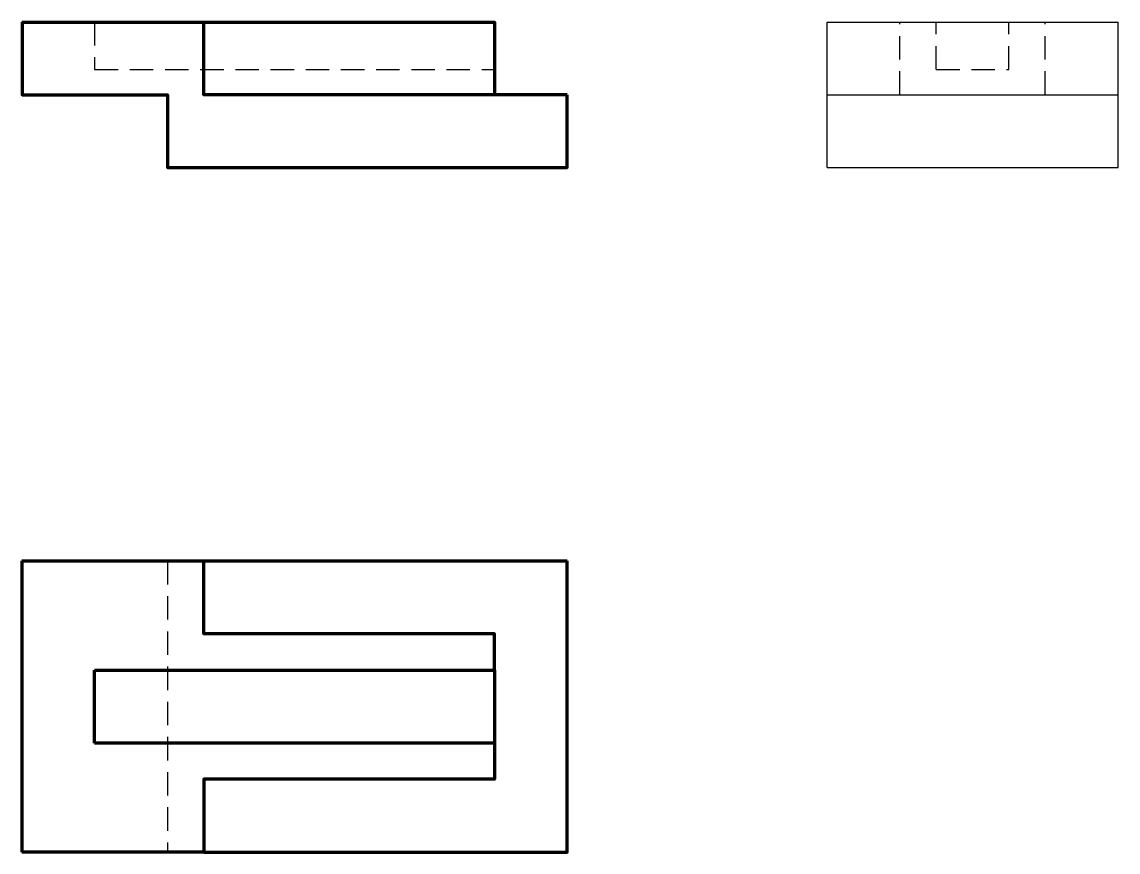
# Model space of a CAD drawing. Header units: metres. Extents: x 1 to 120, y 1 to 91.
import ezdxf

# ---------------------------------------------------------------- set-up
doc = ezdxf.new("R2010")
doc.units = ezdxf.units.M
doc.linetypes.add('DASHED', pattern=[19.05, 12.7, -6.35])
doc.layers.add('PDF2_Geometry', color=7, linetype='Continuous')

msp = doc.modelspace()

# ---------------------------------------------------------------- linework, layer by layer
at = {"linetype": 'DASHED', "ltscale": 0.2}
for p, q in [((8.82, 90.51), (8.82, 85.36)), ((96.01, 82.63), (96.01, 90.49)), ((99.95, 85.36), (99.95, 90.49)), ((107.82, 85.36), (107.82, 90.49)), ((111.74, 82.63), (111.74, 90.49)), ((8.82, 85.36), (52.12, 85.36)), ((99.95, 85.36), (107.82, 85.36)), ((16.71, 32.15), (16.71, 0.63))]:
    msp.add_line(p, q, dxfattribs=at)
for p, q in [((88.14, 74.74), (88.14, 90.49)), ((88.14, 90.49), (119.63, 90.49)), ((119.63, 74.74), (119.63, 90.49)), ((88.14, 74.74), (119.63, 74.74))]:
    msp.add_line(p, q)
at = {"ltscale": 0.2}
msp.add_line((88.14, 82.63), (119.63, 82.63), dxfattribs=at)
at = {"layer": 'PDF2_Geometry', "lineweight": 70}
for points in [[(0.94, 90.49), (20.63, 90.49), (52.12, 90.49), (52.12, 82.63)], [(0.96, 90.49), (0.96, 82.63), (16.71, 82.63), (16.71, 74.74), (60, 74.74), (60, 82.63)], [(60, 82.63), (20.63, 82.63), (20.63, 90.51)], [(60, 32.13), (0.94, 32.13)], [(0.96, 0.63), (0.96, 32.15)], [(8.82, 20.32), (52.12, 20.32), (52.12, 24.26), (20.63, 24.26), (20.63, 32.15)], [(20.63, 0.63), (60, 0.63), (60, 32.15)], [(8.82, 12.44), (8.82, 20.34)], [(52.12, 20.32), (52.12, 12.44), (8.82, 12.44)], [(52.12, 12.44), (52.12, 8.53), (20.63, 8.53), (20.63, 0.63), (0.94, 0.63)]]:
    msp.add_lwpolyline(points, dxfattribs=at)

doc.saveas('drawing.dxf')
